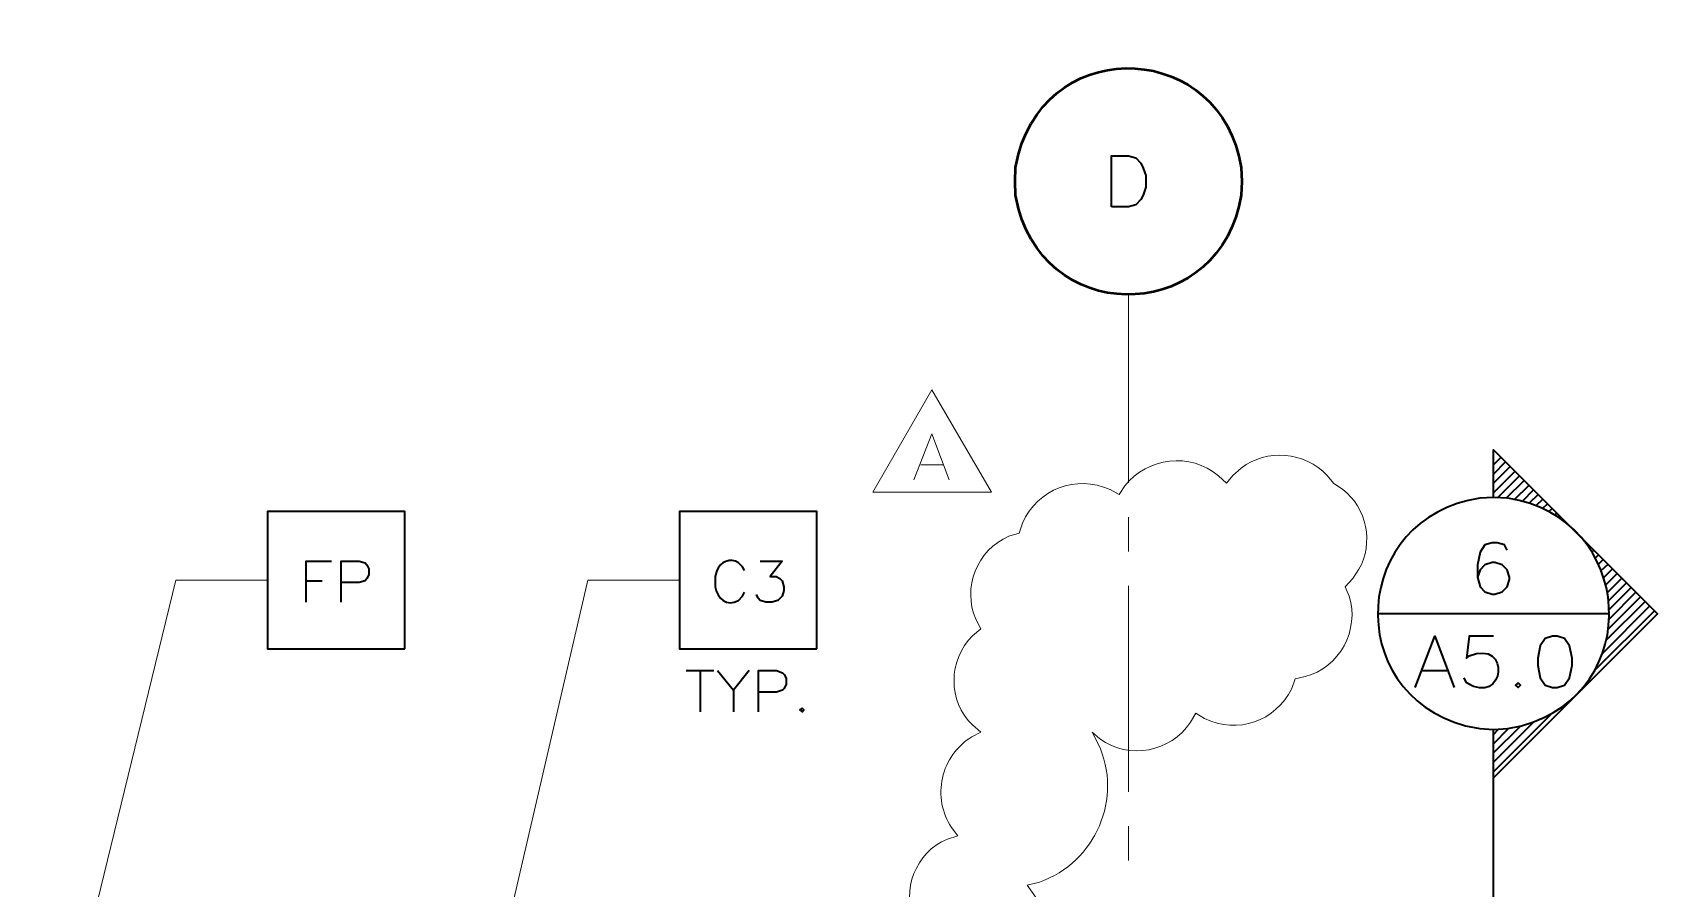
# Model space of a CAD drawing. Header units: inches. Extents: x 5 to 516, y -193 to 129.
# Drawn here: x 46.47 to 58.29, y -78.9 to -72.67 of the extents above; entities that cross this region are included whole.
import ezdxf

# ---------------------------------------------------------------- set-up
doc = ezdxf.new("R2010")
doc.units = ezdxf.units.IN
doc.header["$MEASUREMENT"] = 0
doc.layers.add('PDF4_Geometry', color=7, linetype='Continuous')

msp = doc.modelspace()

# ---------------------------------------------------------------- linework, layer by layer
at = {"layer": 'PDF4_Geometry', "lineweight": 50}
for points in [[(53.642083, -73.9529838), (53.622083, -73.8563171), (53.6187496, -73.7563171), (53.622083, -73.6563171), (53.642083, -73.5596504)], [(55.2620831, -73.6563171), (55.2687498, -73.7563171), (55.2620831, -73.8563171)]]:
    msp.add_lwpolyline(points, dxfattribs=at)
at = {"layer": 'PDF4_Geometry', "lineweight": 35}
for points in [[(54.3187483, -73.942983), (54.3187483, -73.5696496), (54.4420817, -73.5696496), (54.495415, -73.5863163), (54.5320817, -73.6229829), (54.5487484, -73.6596496), (54.5687484, -73.7129829), (54.5687484, -73.7996496), (54.5487484, -73.8563163), (54.5320817, -73.8896496), (54.495415, -73.9263163), (54.4420817, -73.942983)], [(49.1787536, -77.1596478), (49.1787536, -76.1596478), (48.1787535, -76.1596478), (48.1787535, -77.1596478)], [(52.1754173, -77.1596478), (52.1754173, -76.1596478), (51.1754172, -76.1596478), (51.1754172, -77.1596478)], [(57.5287502, -77.0663183), (57.4754169, -77.082985), (57.4387502, -77.1363183), (57.4220835, -77.2263183), (57.4220835, -77.2796517), (57.4387502, -77.3696517), (57.4754169, -77.422985), (57.5287502, -77.4396517), (57.5620836, -77.4396517), (57.6154169, -77.422985), (57.6520836, -77.3696517), (57.6720836, -77.2796517), (57.6720836, -77.2263183), (57.6520836, -77.1363183), (57.6154169, -77.082985), (57.5620836, -77.0663183)], [(57.2787502, -77.4063181), (57.2587502, -77.4229847), (57.2787502, -77.4396514), (57.2954169, -77.4229847)], [(52.0687482, -77.5896507), (52.0520815, -77.6029841), (52.0687482, -77.6163174), (52.0820815, -77.6029841)]]:
    msp.add_lwpolyline(points, close=True, dxfattribs=at)
at = {"layer": 'PDF4_Geometry', "lineweight": 15}
for points in [[(54.4420868, -75.9496495), (54.4420868, -74.5829827)], [(54.4420868, -76.4496496), (54.4420868, -76.1996495)], [(46.4687518, -80.9329839), (47.5120852, -76.6596504), (48.178752, -76.6596504)], [(48.4820847, -85.4029821), (50.5087516, -76.6596478), (51.1754183, -76.6596478)], [(54.4420868, -78.1996497), (54.4420868, -76.6996496)], [(54.4420868, -78.6996497), (54.4420868, -78.4496497)]]:
    msp.add_lwpolyline(points, dxfattribs=at)
at = {"layer": 'PDF4_Geometry', "color": 253, "lineweight": 15, "true_color": 0x9a9a9a}
msp.add_lwpolyline([(53.0120873, -75.2729832), (53.4454206, -76.0196499), (52.5820872, -76.0196499)], close=True, dxfattribs=at)
for points in [[(52.8820891, -75.9296503), (53.0120892, -75.5929836), (53.1387558, -75.9296503)], [(52.9320837, -75.819648), (53.0920837, -75.819648)], [(55.2620839, -75.8429825), (55.2020839, -75.8963158), (55.1554172, -75.9529824), (55.0987506, -75.8996491)], [(56.002084, -75.9996491), (55.9354172, -75.9529824), (55.8887506, -75.8963158)], [(54.4154172, -75.9729824), (54.3754172, -76.0363157), (54.3087505, -75.9996491)], [(53.6720838, -76.2429825), (53.6487505, -76.3163158), (53.5720838, -76.3396491)], [(56.0487506, -76.7763158), (56.0187506, -76.7063159), (56.0754173, -76.6463159), (56.1187507, -76.5796492)], [(53.3320838, -76.9429825), (53.3687505, -77.0129825), (53.3087505, -77.0629825)], [(55.6320839, -77.4463159), (55.6554173, -77.3763159), (55.7287506, -77.3596492)], [(54.8954172, -77.6929826), (54.9320839, -77.6263159), (54.9954172, -77.6663159)], [(54.2220838, -77.8496493), (54.1787505, -77.7663159), (54.2354172, -77.8129826)]]:
    msp.add_lwpolyline(points, dxfattribs=at)
at = {"layer": 'PDF4_Geometry', "lineweight": 35}
for points in [[(57.0987507, -76.0563152), (57.0987507, -75.7096485), (58.2920842, -76.902982), (57.0987507, -78.0963155)], [(57.0987507, -75.819648), (57.1554174, -75.7629813)], [(57.0987507, -75.8863154), (57.1887507, -75.7963154)], [(57.0987507, -75.9529827), (57.2220841, -75.8296494)], [(57.0987507, -76.0229833), (57.2554174, -75.8663166)], [(57.1287529, -76.0596484), (57.2887529, -75.8996484)], [(57.1920871, -76.0629816), (57.3220871, -75.9329816)], [(57.2520846, -76.0729846), (57.3587513, -75.9663179)], [(57.3087524, -76.0829842), (57.3920857, -75.9996509)], [(57.2020841, -76.0629816), (57.0987507, -76.0563152), (56.9987507, -76.0629816)], [(57.3587537, -76.0996502), (57.4254204, -76.0329835)], [(57.4087551, -76.1163162), (57.4587551, -76.0696495)], [(57.4554199, -76.1363154), (57.4920865, -76.102982)], [(57.5020846, -76.1596478), (57.525418, -76.1363144)], [(57.5454196, -76.1863167), (57.5587529, -76.1696501)], [(57.585418, -76.2129823), (57.595418, -76.2029823)], [(57.6254163, -76.2396513), (57.6287497, -76.236318)], [(57.6620849, -76.2729833), (57.6620849, -76.2696499)], [(57.7287557, -76.3396506), (57.7287557, -76.3363173)], [(57.7587511, -76.3763158), (57.7620844, -76.3729825)], [(57.1987534, -76.43965), (57.1787534, -76.4029833), (57.1254201, -76.3863166), (57.0887534, -76.3863166), (57.0354201, -76.4029833), (57.0020868, -76.4563166), (56.9820868, -76.5463166), (56.9820868, -76.6363166), (57.0020868, -76.7063166), (57.0354201, -76.7429833), (57.0887534, -76.75965), (57.1087534, -76.75965), (57.1620868, -76.7429833), (57.1987534, -76.7063166), (57.2154201, -76.6529833), (57.2154201, -76.6363166), (57.1987534, -76.5829833), (57.1620868, -76.5463166), (57.1087534, -76.52965), (57.0887534, -76.52965), (57.0354201, -76.5463166), (57.0020868, -76.5829833), (56.9820868, -76.6363166)], [(57.7887532, -76.4163176), (57.7987532, -76.4063176)], [(57.8154188, -76.4563159), (57.8320855, -76.4396493)], [(57.8387546, -76.4996509), (57.8654213, -76.4729842)], [(48.4587489, -76.8196481), (48.4587489, -76.5196481), (48.6454156, -76.5196481)], [(48.7154221, -76.8196481), (48.7154221, -76.5196481), (48.8454222, -76.5196481), (48.8887555, -76.5329814), (48.9020888, -76.5463147), (48.9154222, -76.5763147), (48.9154222, -76.6196481), (48.9020888, -76.6463147), (48.8887555, -76.6629814), (48.8454222, -76.6763147), (48.7154221, -76.6763147)], [(51.4487516, -76.5896506), (51.4354183, -76.632984), (51.4354183, -76.7063173)], [(51.6487516, -76.5896506), (51.6354183, -76.562984), (51.6054183, -76.532984)], [(51.7620872, -76.5196501), (51.9220872, -76.5196501), (51.8354205, -76.6329834), (51.8787538, -76.6329834), (51.9054205, -76.6463168), (51.9220872, -76.6629834), (51.9354205, -76.7063168), (51.9354205, -76.7329834), (51.9220872, -76.7763168), (51.8920872, -76.8063168), (51.8487538, -76.8196501), (51.8054205, -76.8196501), (51.7620872, -76.8063168), (51.7487538, -76.7896501), (51.7354205, -76.7629835)], [(57.8620836, -76.5429825), (57.8987502, -76.5063158)], [(57.8820895, -76.5896506), (57.9320896, -76.542984)], [(57.902082, -76.6396486), (57.9654153, -76.5763153)], [(57.9154215, -76.6929832), (57.9987549, -76.6096498)], [(48.4587489, -76.6629844), (48.5754156, -76.6629844)], [(57.9287543, -76.7496509), (58.035421, -76.6429843)], [(57.9387505, -76.8063153), (58.0687505, -76.6763153)], [(57.9420871, -76.8696494), (58.1020871, -76.7096494)], [(51.6054183, -76.8063173), (51.6354183, -76.7763173), (51.6487516, -76.7463173)], [(57.8920858, -77.1929832), (58.2354191, -76.8463165)], [(57.9187513, -77.0963171), (58.2020847, -76.8129837)], [(57.9354207, -77.0129837), (58.1687541, -76.7796504)], [(57.9420871, -76.93965), (58.1354205, -76.7463166)], [(57.9420871, -76.9029814), (56.2554203, -76.9029814)], [(57.8320882, -77.3196481), (58.2720882, -76.8796481)], [(56.5287501, -77.43965), (56.6720835, -77.0663167), (56.8120835, -77.43965)], [(57.0987507, -77.0663183), (56.922084, -77.0663183), (56.902084, -77.2263183), (56.922084, -77.2096516)], [(51.2254186, -77.3163183), (51.4254186, -77.3163183)], [(51.3254213, -77.3163183), (51.3254213, -77.6163183)], [(51.4520828, -77.3163183), (51.5687495, -77.4596517), (51.5687495, -77.6163183)], [(51.6820836, -77.3163183), (51.5687503, -77.4596517)], [(51.7520842, -77.6163163), (51.7520842, -77.3163163), (51.8820842, -77.3163163), (51.9254175, -77.332983), (51.9387509, -77.3463163), (51.9520842, -77.372983), (51.9520842, -77.4163163), (51.9387509, -77.4463163), (51.9254175, -77.4596496), (51.8820842, -77.472983), (51.7520842, -77.472983)], [(56.5820881, -77.3163183), (56.7587548, -77.3163183)], [(56.902084, -77.4063183), (56.8854174, -77.3696517)], [(57.0987507, -78.0529822), (57.5154174, -77.6363155)], [(56.8954174, -77.7196488), (56.9987507, -77.739648), (57.0987507, -77.7463161)], [(57.0987507, -77.982985), (57.3887507, -77.692985)], [(57.0987507, -100.0563172), (57.0987507, -77.7463161), (57.2020841, -77.739648), (57.3020841, -77.7196488)], [(57.0987507, -77.9163177), (57.2920841, -77.7229843)], [(57.0987507, -77.8496503), (57.2087507, -77.7396503)], [(57.0987507, -77.782983), (57.1354174, -77.742983)], [(57.0987507, -78.0963172), (57.0987507, -77.7463171)]]:
    msp.add_lwpolyline(points, dxfattribs=at)
at = {"layer": 'PDF4_Geometry', "color": 253, "lineweight": 15, "true_color": 0x9a9a9a}
for points in [[(53.3087505, -77.7129826), (53.3687505, -77.7663159), (53.3020838, -77.7996493, 0.4214646826), (53.1554171, -78.4596493), (53.2020838, -78.5196493), (53.1254171, -78.5429826)], [(53.5554171, -79.7763161), (53.5087504, -79.716316), (53.5854171, -79.6796493, 0.4200343371), (53.7554171, -78.946316), (53.7054171, -78.8796493), (53.7954172, -78.8563159)]]:
    msp.add_lwpolyline(points, format="xyb", dxfattribs=at)
at = {"layer": 'PDF4_Geometry', "lineweight": 50}
for points in [[(53.642083, -73.5596504), (53.8843608, -72.6730392), (55.123972, -72.7474837), (55.2620831, -73.6563171)], [(55.2620831, -73.8563171), (55.122972, -74.7655394), (53.8855274, -74.8404283), (53.642083, -73.9529838)]]:
    msp.add_open_spline(points, degree=3, dxfattribs=at)
at = {"layer": 'PDF4_Geometry', "color": 253, "lineweight": 15, "true_color": 0x9a9a9a}
for points in [[(55.0987506, -75.8996491), (54.8906394, -75.7255935), (54.583695, -75.7634268), (54.4154172, -75.9729824)], [(55.8887506, -75.8963158), (55.7273617, -75.7229825), (55.4498061, -75.7012046), (55.2620839, -75.8429825)], [(54.3087505, -75.9996491), (54.0605283, -75.8897603), (53.7831949, -75.9938713), (53.6720838, -76.2429825)], [(56.1187507, -76.5796492), (56.2289729, -76.3926492), (56.1773062, -76.1287046), (56.002084, -75.9996491)], [(53.5720838, -76.3396491), (53.3407505, -76.4376491), (53.2318615, -76.7177603), (53.3320838, -76.9429825)], [(55.7287506, -77.3596492), (55.9769172, -77.3010937), (56.1274174, -77.0169825), (56.0487506, -76.7763158)], [(53.3087505, -77.0629825), (53.1303615, -77.2359825), (53.1267505, -77.5427603), (53.3087505, -77.7129826)], [(54.9954172, -77.6663159), (55.2396395, -77.7821493), (55.5118062, -77.6875381), (55.6320839, -77.4463159)], [(54.2354172, -77.8129826), (54.4486394, -77.9683715), (54.7475839, -77.9102048), (54.8954172, -77.6929826)], [(53.7954172, -78.8563159), (54.2024727, -78.7146493), (54.4085838, -78.2405937), (54.2220838, -77.8496493)], [(53.1254171, -78.5429826), (52.8924726, -78.6402604), (52.7880838, -78.9143715), (52.8854171, -79.1463161)]]:
    msp.add_open_spline(points, degree=3, dxfattribs=at)
at = {"layer": 'PDF4_Geometry', "lineweight": 35}
for points in [[(56.9987507, -76.0629816), (56.0689173, -76.200148), (55.9895284, -77.4699269), (56.8954174, -77.7196488)], [(57.3020841, -77.7196488), (58.2062508, -77.4718715), (58.1299175, -76.2031489), (57.2020841, -76.0629816)], [(51.6054183, -76.532984), (51.5488072, -76.492984), (51.4698072, -76.5253173), (51.4487516, -76.5896506)], [(51.4354183, -76.7063173), (51.4512516, -76.7937062), (51.521585, -76.8563729), (51.6054183, -76.8063173)], [(56.922084, -77.2096516), (57.2305285, -77.0835961), (57.1843618, -77.5816517), (56.902084, -77.4063183)]]:
    msp.add_open_spline(points, degree=3, dxfattribs=at)

doc.saveas('drawing.dxf')
